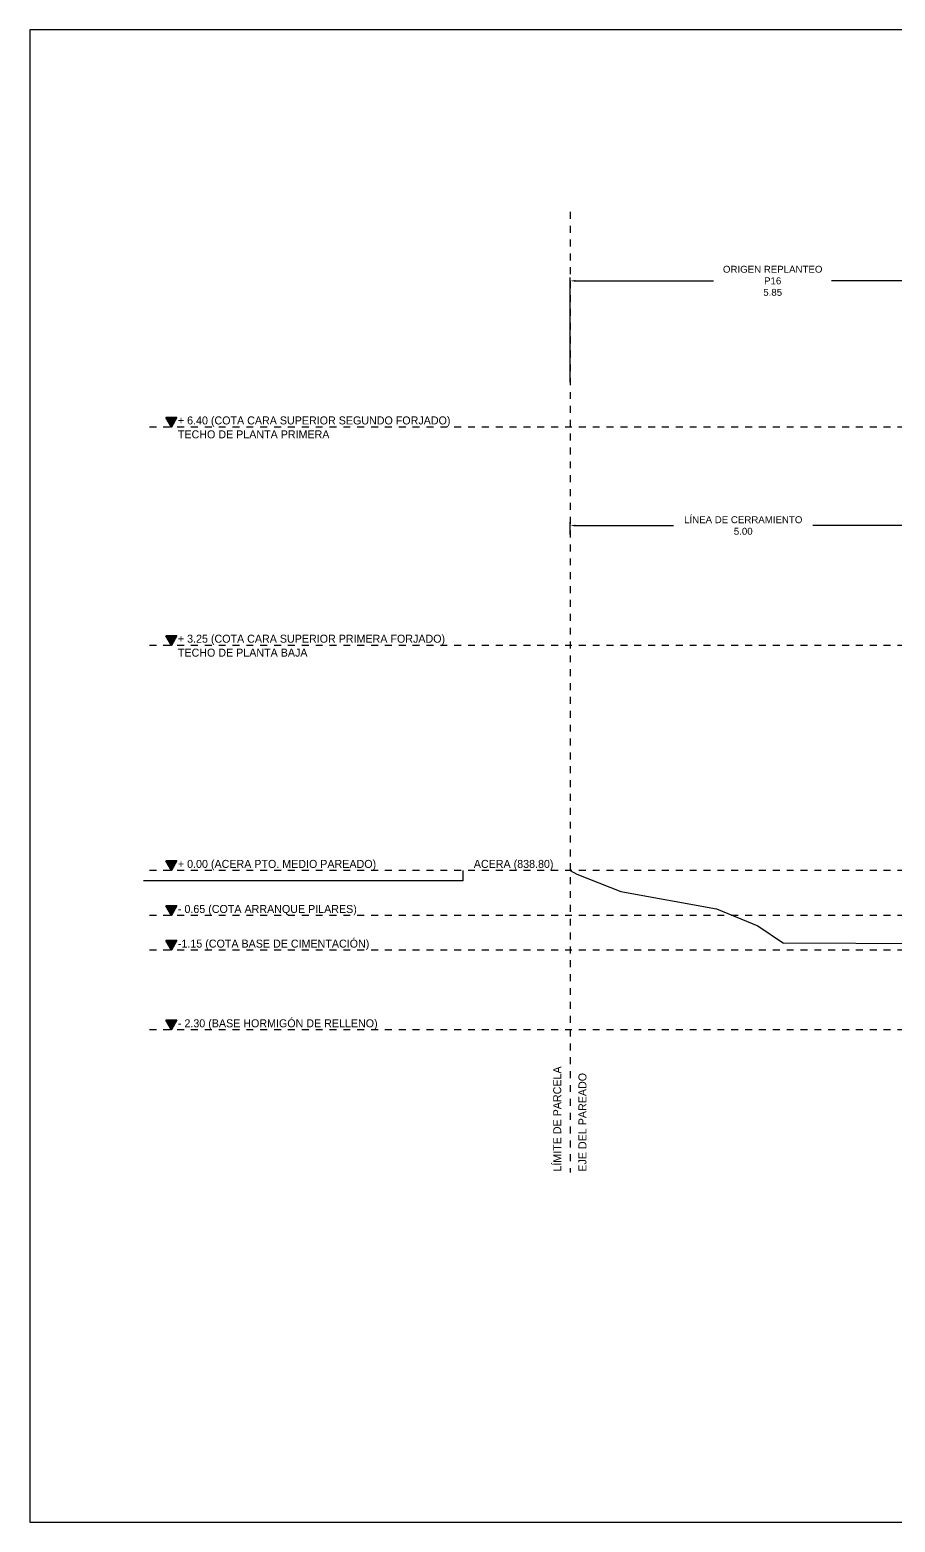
# Model space of a CAD drawing. Extents: x 2455 to 9764, y -806 to 181.
# Drawn here: x 4642.67 to 4655.16, y -409.26 to -387.73 of the extents above; entities that cross this region are included whole.
import ezdxf

# ---------------------------------------------------------------- set-up
doc = ezdxf.new("R2010")
doc.units = 0
doc.header["$LTSCALE"] = 0.2
doc.header["$MEASUREMENT"] = 0
doc.linetypes.add('CONTINUA', pattern=[0])
doc.linetypes.add('RAYITAS', pattern=[0.375, 0.25, -0.125])
doc.layers.add('01_cartela', color=6, linetype='CONTINUOUS', plot=False)
for name, color, linetype in [('01_cotas', 4, 'CONTINUOUS'), ('01_MONO inst', 254, 'CONTINUOUS'), ('01_perfil terreno natural', 170, 'CONTINUOUS'), ('01_proyección', 4, 'RAYITAS'), ('01_textos', 7, 'CONTINUOUS')]:
    doc.layers.add(name, color=color, linetype=linetype)
doc.styles.add('Century Gothic', font='', dxfattribs={"height": 2})
doc.styles.add('Estilo1', font='swissel.ttf')
doc.styles.add('ROMANS', font='romans')
doc.styles.get('Century Gothic').set_extended_font_data('Century Gothic')
doc.dimstyles.new('DECIMAL-50', dxfattribs={"dimtxt": 0.08, "dimasz": 0.15, "dimexe": 0.05, "dimexo": 0.05, "dimgap": 0.09, "dimtad": 0, "dimzin": 0, "dimdsep": 46, "dimtxsty": 'ROMANS', "dimblk": 'DOTSMALL', "dimcen": 0.09, "dimclrt": 7, "dimadec": 0, "dimazin": 0, "dimtfac": 1.38, "dimtix": 1, "dimtofl": 0, "dimtmove": 2, "dimatfit": 3, "dimldrblk": 'OBLIQUE', "dimfxl": 1, "dimtolj": 1, "dimtzin": 0, "dimarcsym": 0})

# ---------------------------------------------------------------- blocks, each defined once
blk = doc.blocks.new('*D454')
at = {"layer": '01_cotas', "color": 0, "linetype": 'CONTINUA', "lineweight": -2, "transparency": 16777216}
for p, q in [((4650.47, -392.811), (4650.47, -391.301)), ((4656.32, -392.811), (4656.32, -391.301))]:
    blk.add_line(p, q, dxfattribs=at)
at = {"layer": '01_cotas', "color": 0, "lineweight": -2, "transparency": 16777216}
for p, q in [((4650.545, -391.351), (4652.543, -391.351)), ((4656.245, -391.351), (4654.246, -391.351))]:
    blk.add_line(p, q, dxfattribs=at)
at = {"layer": '01_cotas', "color": 0, "transparency": 16777216}
for points in [[(4650.545, -391.339), (4650.545, -391.364), (4650.47, -391.351)], [(4656.245, -391.339), (4656.245, -391.364), (4656.32, -391.351)]]:
    blk.add_solid(points, dxfattribs=at)
at = {"layer": '01_cotas', "color": 7, "transparency": 16777216, "insert": (4653.395, -391.351), "char_height": 0.1, "width": 1.52292, "attachment_point": 5, "style": 'Estilo1'}
blk.add_mtext('\\A1;ORIGEN REPLANTEO P16\\P5.85', dxfattribs=at)
blk = doc.blocks.new('*D461')
at = {"layer": '01_cotas', "color": 0, "linetype": 'CONTINUA', "lineweight": -2, "transparency": 16777216}
for p, q in [((4650.47, -395.011), (4650.47, -394.832)), ((4655.47, -395.011), (4655.47, -394.832))]:
    blk.add_line(p, q, dxfattribs=at)
at = {"layer": '01_cotas', "color": 0, "lineweight": -2, "transparency": 16777216}
for p, q in [((4650.545, -394.882), (4651.963, -394.882)), ((4655.395, -394.882), (4653.976, -394.882))]:
    blk.add_line(p, q, dxfattribs=at)
at = {"layer": '01_cotas', "color": 0, "transparency": 16777216}
for points in [[(4650.545, -394.87), (4650.545, -394.895), (4650.47, -394.882)], [(4655.395, -394.87), (4655.395, -394.895), (4655.47, -394.882)]]:
    blk.add_solid(points, dxfattribs=at)
at = {"layer": '01_cotas', "color": 7, "transparency": 16777216, "insert": (4652.97, -394.882), "char_height": 0.1, "attachment_point": 5, "style": 'Estilo1'}
blk.add_mtext('\\A1;LÍNEA DE CERRAMIENTO\\P5.00', dxfattribs=at)

msp = doc.modelspace()

# ---------------------------------------------------------------- hatches: boundary and pattern name
at = {"layer": '01_textos', "ltscale": 0.01}
for color, points in [(120, [(4644.714, -393.461), (4644.633, -393.322), (4644.794, -393.322)]), (120, [(4644.714, -393.461), (4644.633, -393.322), (4644.794, -393.322)]), (120, [(4644.714, -393.461), (4644.794, -393.322), (4644.633, -393.322)]), (120, [(4644.714, -396.611), (4644.633, -396.472), (4644.794, -396.472)]), (120, [(4644.714, -396.611), (4644.633, -396.472), (4644.794, -396.472)]), (120, [(4644.714, -396.611), (4644.794, -396.472), (4644.633, -396.472)]), (10, [(4644.714, -399.861), (4644.633, -399.722), (4644.794, -399.722)]), (10, [(4644.714, -399.861), (4644.633, -399.722), (4644.794, -399.722)]), (10, [(4644.714, -399.861), (4644.794, -399.722), (4644.633, -399.722)]), (120, [(4644.714, -400.511), (4644.633, -400.372), (4644.794, -400.372)]), (120, [(4644.714, -400.511), (4644.633, -400.372), (4644.794, -400.372)]), (120, [(4644.714, -400.511), (4644.794, -400.372), (4644.633, -400.372)]), (120, [(4644.714, -401.011), (4644.633, -400.872), (4644.794, -400.872)]), (120, [(4644.714, -401.011), (4644.633, -400.872), (4644.794, -400.872)]), (120, [(4644.714, -401.011), (4644.794, -400.872), (4644.633, -400.872)]), (120, [(4644.714, -402.161), (4644.633, -402.022), (4644.794, -402.022)]), (120, [(4644.714, -402.161), (4644.633, -402.022), (4644.794, -402.022)]), (120, [(4644.714, -402.161), (4644.794, -402.022), (4644.633, -402.022)])]:
    msp.add_hatch(color=color, dxfattribs=at).paths.add_polyline_path(points)

# ---------------------------------------------------------------- linework, layer by layer
at = {"layer": '01_cartela', "color": 3}
msp.add_lwpolyline([(4642.67, -387.729), (4642.67, -409.264), (4673.308, -409.264), (4673.308, -387.729)], close=True, dxfattribs=at)
at = {"layer": '01_MONO inst'}
for p, q in [((4648.92, -399.861, 0), (4648.92, -400.011, 0)), ((4648.92, -400.011, 0), (4644.311, -400.011, 0))]:
    msp.add_line(p, q, dxfattribs=at)
at = {"layer": '01_perfil terreno natural'}
msp.add_line((4671.297, -400.975, 0), (4653.552, -400.911, 0), dxfattribs=at)
at = {"layer": '01_perfil terreno natural', "elevation": 0}
msp.add_lwpolyline([(4650.47, -399.861), (4650.569, -399.911), (4651.203, -400.161), (4652.582, -400.411), (4653.182, -400.661), (4653.552, -400.911)], dxfattribs=at)
at = {"layer": '01_proyección', "color": 10}
for p, q in [((4650.47, -390.356, 0), (4650.47, -404.219, 0)), ((4671.297, -399.861, 0), (4644.311, -399.861, 0))]:
    msp.add_line(p, q, dxfattribs=at)
at = {"layer": '01_proyección', "color": 120}
for p, q in [((4671.297, -393.461, 0), (4644.311, -393.461, 0)), ((4671.297, -396.611, 0), (4644.311, -396.611, 0)), ((4671.297, -400.511, 0), (4644.311, -400.511, 0)), ((4671.297, -401.011, 0), (4644.311, -401.011, 0)), ((4671.297, -402.161, 0), (4644.311, -402.161, 0))]:
    msp.add_line(p, q, dxfattribs=at)
at = {"layer": '01_textos', "color": 120, "ltscale": 0.01, "elevation": 0}
for points in [[(4644.714, -393.461), (4644.633, -393.322), (4644.794, -393.322)], [(4644.714, -393.461), (4644.794, -393.322), (4644.633, -393.322)], [(4644.714, -396.611), (4644.633, -396.472), (4644.794, -396.472)], [(4644.714, -396.611), (4644.794, -396.472), (4644.633, -396.472)], [(4644.714, -400.511), (4644.633, -400.372), (4644.794, -400.372)], [(4644.714, -400.511), (4644.794, -400.372), (4644.633, -400.372)], [(4644.714, -401.011), (4644.633, -400.872), (4644.794, -400.872)], [(4644.714, -401.011), (4644.794, -400.872), (4644.633, -400.872)], [(4644.714, -402.161), (4644.633, -402.022), (4644.794, -402.022)], [(4644.714, -402.161), (4644.794, -402.022), (4644.633, -402.022)]]:
    msp.add_lwpolyline(points, close=True, dxfattribs=at)
at = {"layer": '01_textos', "color": 10, "ltscale": 0.01, "elevation": 0}
for points in [[(4644.714, -399.861), (4644.633, -399.722), (4644.794, -399.722)], [(4644.714, -399.861), (4644.794, -399.722), (4644.633, -399.722)]]:
    msp.add_lwpolyline(points, close=True, dxfattribs=at)

# ---------------------------------------------------------------- texts
at = {"layer": '01_MONO inst', "linetype": 'CONTINUA', "ltscale": 1.5, "style": 'Century Gothic'}
msp.add_text('ACERA (838.80)', height=0.1155, dxfattribs=at).set_placement((4649.08, -399.823, 0))
at = {"layer": '01_textos', "color": 120, "ltscale": 0.01, "style": 'Century Gothic'}
for s, p in [('+ 6.40 (COTA CARA SUPERIOR SEGUNDO FORJADO)', (4644.808, -393.423, 0)), ('TECHO DE PLANTA PRIMERA', (4644.808, -393.624, 0)), ('+ 3.25 (COTA CARA SUPERIOR PRIMERA FORJADO)', (4644.808, -396.573, 0)), ('TECHO DE PLANTA BAJA', (4644.808, -396.774, 0)), ('- 0.65 (COTA ARRANQUE PILARES)', (4644.808, -400.473, 0)), ('-1.15 (COTA BASE DE CIMENTACIÓN)', (4644.808, -400.973, 0)), ('- 2.30 (BASE HORMIGÓN DE RELLENO)', (4644.808, -402.123, 0))]:
    msp.add_text(s, height=0.1155, dxfattribs=at).set_placement(p)
at = {"layer": '01_textos', "color": 10, "ltscale": 0.01, "style": 'Century Gothic'}
msp.add_text('+ 0.00 (ACERA PTO. MEDIO PAREADO)', height=0.1155, dxfattribs=at).set_placement((4644.808, -399.823, 0))
for s, p in [('LÍMITE DE PARCELA', (4650.342, -404.206, 0)), ('EJE DEL PAREADO', (4650.706, -404.206, 0))]:
    msp.add_text(s, height=0.1155, rotation=90, dxfattribs=at).set_placement(p)

# ---------------------------------------------------------------- dimensions: what is measured, and where the dimension line sits
at = {"layer": '01_cotas'}
for base, p1, p2, text, picture, middle in [((4650.47, -391.351), (4656.32, -392.861, 0), (4650.47, -392.861, 0), 'ORIGEN REPLANTEO P16\\P<>', '*D454', (4653.395, -391.351)), ((4650.47, -394.882), (4655.47, -395.061, 0), (4650.47, -395.061, 0), 'LÍNEA DE CERRAMIENTO\\P<>', '*D461', (4652.97, -394.882))]:
    dim = msp.add_linear_dim(base=base, p1=p1, p2=p2, text=text, dimstyle='DECIMAL-50', override={"dimtxt": 0.1, "dimasz": 0.075, "dimtxsty": 'Estilo1', "dimsah": 1, "dimfxl": 0.09, "dimarcsym": 2}, dxfattribs=at)
    dim.commit()
    dim.dimension.update_dxf_attribs({"geometry": picture, "text_midpoint": middle})

doc.saveas('drawing.dxf')
